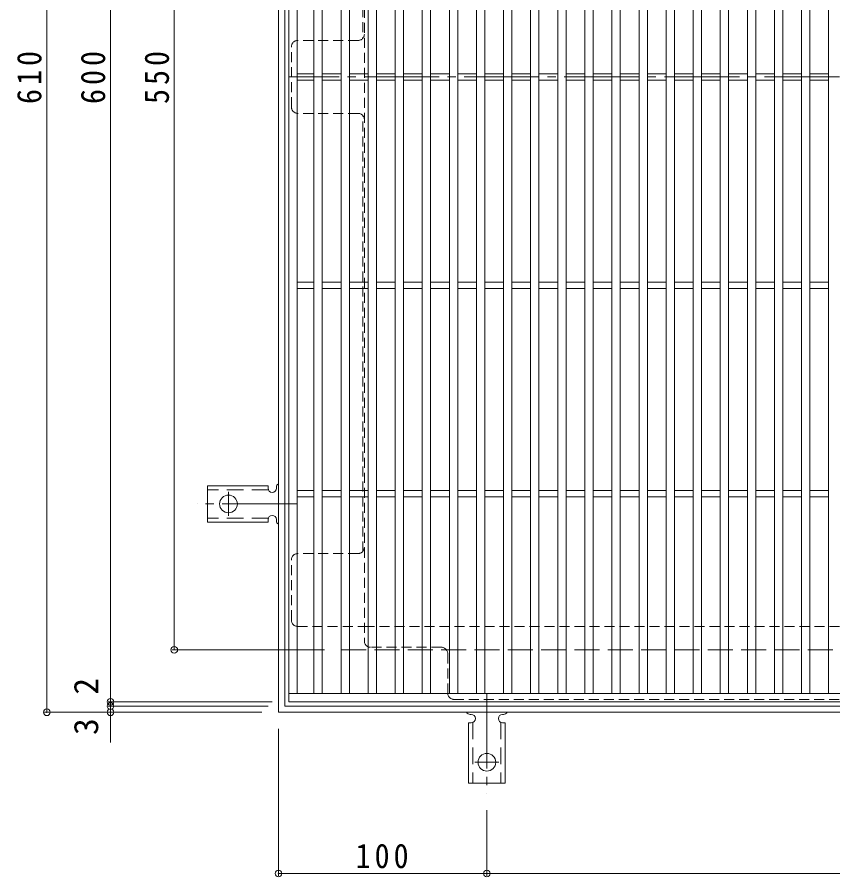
# Model space of a CAD drawing. Units: millimetres at full size, sheet at 1:4; some dimension numbers follow another scale. Extents: x -925 to 1101, y -781 to 775.
# Drawn here: x -925.1 to -533.7, y -40.8 to 371.8 of the extents above; entities that cross this region are included whole.
import ezdxf
from ezdxf.enums import TextEntityAlignment as Align

# ---------------------------------------------------------------- set-up
doc = ezdxf.new("R2010")
doc.units = ezdxf.units.MM
doc.header["$LTSCALE"] = 4
doc.header["$PDMODE"] = 32
doc.header["$PDSIZE"] = 3.2
for name, pattern in [('CHAIN2', [12, 9, -1, 1, -1]), ('DASHED1', [1.8, 1.2, -0.6]), ('DASHED2', [3, 2, -1]), ('DASHED3', [4, 3, -1])]:
    doc.linetypes.add(name, pattern=pattern)
for name, color, linetype, lineweight in [('A-1_躯体', 2, 'Continuous', 9), ('A-2_仕上', 3, 'Continuous', 9), ('A-4_その他', 7, 'Continuous', 9), ('A-7_ハッチ', 2, 'Continuous', 9), ('A-A_ﾊｯﾁ-ﾜｸ', 3, 'Continuous', 9)]:
    doc.layers.add(name, color=color, linetype=linetype, lineweight=lineweight)
doc.styles.add('ＭＳ ゴシック', font='')
doc.styles.get('ＭＳ ゴシック').set_extended_font_data('MS Gothic')

msp = doc.modelspace()

# ---------------------------------------------------------------- linework, layer by layer
at = {"layer": 'A-1_躯体'}
for p, q in [((-799.713, 38.162), (-799.713, 648.162)), ((-796.713, 41.162), (-796.713, 645.162)), ((-189.713, 38.162), (-799.713, 38.162)), ((-192.713, 41.162), (-796.713, 41.162))]:
    msp.add_line(p, q, dxfattribs=at)
at = {"layer": 'A-1_躯体', "linetype": 'DASHED3'}
for q in [(-769.713, 618.161), (-219.713, 68.162)]:
    msp.add_line((-769.713, 68.162), q, dxfattribs=at)
at = {"layer": 'A-2_仕上'}
for p, q in [((-794.713, 43.162), (-794.713, 643.162)), ((-790.713, 47.162), (-790.713, 639.161)), ((-782.713, 47.162), (-782.713, 639.161)), ((-778.713, 47.162), (-778.713, 639.161)), ((-769.713, 47.162), (-769.713, 639.161)), ((-765.713, 47.162), (-765.713, 639.161)), ((-756.713, 47.162), (-756.713, 639.161)), ((-752.713, 639.161), (-752.713, 47.162)), ((-743.713, 639.161), (-743.713, 47.162)), ((-739.713, 639.161), (-739.713, 47.162)), ((-730.713, 639.161), (-730.713, 47.162)), ((-726.713, 639.161), (-726.713, 47.162)), ((-717.713, 47.162), (-717.713, 639.161)), ((-713.713, 47.162), (-713.713, 639.161)), ((-704.713, 47.162), (-704.713, 639.161)), ((-700.713, 47.162), (-700.713, 639.161)), ((-691.713, 47.162), (-691.713, 639.161)), ((-687.714, 47.162), (-687.714, 639.161)), ((-678.713, 47.162), (-678.713, 639.161)), ((-674.713, 47.162), (-674.713, 639.161)), ((-665.713, 47.162), (-665.713, 639.161)), ((-661.713, 47.162), (-661.713, 639.161)), ((-652.713, 47.162), (-652.713, 639.161)), ((-648.713, 47.162), (-648.713, 639.161)), ((-639.713, 47.162), (-639.713, 639.161)), ((-635.713, 47.162), (-635.713, 639.161)), ((-626.713, 47.162), (-626.713, 639.161)), ((-622.713, 47.162), (-622.713, 639.161)), ((-613.713, 47.162), (-613.713, 639.161)), ((-609.713, 47.162), (-609.713, 639.161)), ((-600.713, 47.162), (-600.713, 639.161)), ((-596.713, 47.162), (-596.713, 639.161)), ((-587.713, 47.162), (-587.713, 639.161)), ((-583.713, 47.162), (-583.713, 639.161)), ((-574.713, 47.162), (-574.713, 639.161)), ((-570.713, 47.162), (-570.713, 639.161)), ((-561.713, 47.162), (-561.713, 639.161)), ((-557.713, 47.162), (-557.713, 639.161)), ((-548.713, 47.162), (-548.713, 639.161)), ((-544.713, 47.162), (-544.713, 639.161)), ((-535.713, 47.162), (-535.713, 639.161)), ((-790.714, 344.662), (-782.714, 344.662)), ((-778.714, 344.662), (-769.713, 344.662)), ((-765.713, 344.662), (-756.713, 344.662)), ((-752.714, 344.662), (-743.713, 344.662)), ((-739.713, 344.662), (-730.713, 344.662)), ((-726.714, 344.662), (-717.713, 344.662)), ((-713.713, 344.662), (-704.713, 344.662)), ((-700.714, 344.662), (-691.713, 344.662)), ((-687.714, 344.662), (-678.713, 344.662)), ((-674.713, 344.662), (-665.713, 344.662)), ((-661.714, 344.662), (-652.713, 344.662)), ((-648.713, 344.662), (-639.713, 344.662)), ((-635.714, 344.662), (-626.713, 344.662)), ((-622.713, 344.662), (-613.713, 344.662)), ((-609.714, 344.662), (-600.713, 344.662)), ((-596.713, 344.662), (-587.713, 344.662)), ((-583.713, 344.662), (-574.713, 344.662)), ((-570.713, 344.662), (-561.713, 344.662)), ((-557.713, 344.662), (-548.713, 344.662)), ((-544.714, 344.662), (-535.713, 344.662)), ((-790.714, 341.662), (-782.714, 341.662)), ((-778.714, 341.662), (-769.713, 341.662)), ((-765.713, 341.662), (-756.713, 341.662)), ((-752.714, 341.662), (-743.713, 341.662)), ((-739.713, 341.662), (-730.713, 341.662)), ((-726.714, 341.662), (-717.713, 341.662)), ((-713.713, 341.662), (-704.713, 341.662)), ((-700.714, 341.662), (-691.713, 341.662)), ((-687.714, 341.662), (-678.713, 341.662)), ((-674.713, 341.662), (-665.713, 341.662)), ((-661.714, 341.662), (-652.713, 341.662)), ((-648.713, 341.662), (-639.713, 341.662)), ((-635.714, 341.662), (-626.713, 341.662)), ((-622.713, 341.662), (-613.713, 341.662)), ((-609.714, 341.662), (-600.713, 341.662)), ((-596.713, 341.662), (-587.713, 341.662)), ((-583.713, 341.662), (-574.713, 341.662)), ((-570.713, 341.662), (-561.713, 341.662)), ((-557.713, 341.662), (-548.713, 341.662)), ((-544.714, 341.662), (-535.713, 341.662)), ((-790.714, 244.662), (-782.714, 244.662)), ((-778.714, 244.662), (-769.713, 244.662)), ((-765.713, 244.662), (-756.713, 244.662)), ((-752.714, 244.662), (-743.713, 244.662)), ((-739.713, 244.662), (-730.713, 244.662)), ((-726.714, 244.662), (-717.713, 244.662)), ((-713.713, 244.662), (-704.713, 244.662)), ((-700.714, 244.662), (-691.713, 244.662)), ((-687.714, 244.662), (-678.713, 244.662)), ((-674.713, 244.662), (-665.713, 244.662)), ((-661.714, 244.662), (-652.713, 244.662)), ((-648.713, 244.662), (-639.713, 244.662)), ((-635.714, 244.662), (-626.713, 244.662)), ((-622.713, 244.662), (-613.713, 244.662)), ((-609.714, 244.662), (-600.713, 244.662)), ((-596.713, 244.662), (-587.713, 244.662)), ((-583.713, 244.662), (-574.713, 244.662)), ((-570.713, 244.662), (-561.713, 244.662)), ((-557.713, 244.662), (-548.713, 244.662)), ((-544.714, 244.662), (-535.713, 244.662)), ((-790.714, 241.662), (-782.714, 241.662)), ((-778.714, 241.662), (-769.713, 241.662)), ((-765.713, 241.662), (-756.713, 241.662)), ((-752.714, 241.662), (-743.713, 241.662)), ((-739.713, 241.662), (-730.713, 241.662)), ((-726.714, 241.662), (-717.713, 241.662)), ((-713.713, 241.662), (-704.713, 241.662)), ((-700.714, 241.662), (-691.713, 241.662)), ((-687.714, 241.662), (-678.713, 241.662)), ((-674.713, 241.662), (-665.713, 241.662)), ((-661.714, 241.662), (-652.713, 241.662)), ((-648.713, 241.662), (-639.713, 241.662)), ((-635.714, 241.662), (-626.713, 241.662)), ((-622.713, 241.662), (-613.713, 241.662)), ((-609.714, 241.662), (-600.713, 241.662)), ((-596.713, 241.662), (-587.713, 241.662)), ((-583.713, 241.662), (-574.713, 241.662)), ((-570.713, 241.662), (-561.713, 241.662)), ((-557.713, 241.662), (-548.713, 241.662)), ((-544.714, 241.662), (-535.713, 241.662)), ((-790.714, 144.662), (-782.714, 144.662)), ((-778.714, 144.662), (-769.713, 144.662)), ((-765.713, 144.662), (-756.713, 144.662)), ((-752.714, 144.662), (-743.713, 144.662)), ((-739.713, 144.662), (-730.713, 144.662)), ((-726.714, 144.662), (-717.713, 144.662)), ((-713.713, 144.662), (-704.713, 144.662)), ((-700.714, 144.662), (-691.713, 144.662)), ((-687.714, 144.662), (-678.713, 144.662)), ((-674.713, 144.662), (-665.713, 144.662)), ((-661.714, 144.662), (-652.713, 144.662)), ((-648.713, 144.662), (-639.713, 144.662)), ((-635.714, 144.662), (-626.713, 144.662)), ((-622.713, 144.662), (-613.713, 144.662)), ((-609.714, 144.662), (-600.713, 144.662)), ((-596.713, 144.662), (-587.713, 144.662)), ((-583.713, 144.662), (-574.713, 144.662)), ((-570.713, 144.662), (-561.713, 144.662)), ((-557.713, 144.662), (-548.713, 144.662)), ((-544.714, 144.662), (-535.713, 144.662)), ((-790.714, 141.662), (-782.714, 141.662)), ((-778.714, 141.662), (-769.713, 141.662)), ((-765.713, 141.662), (-756.713, 141.662)), ((-752.714, 141.662), (-743.713, 141.662)), ((-739.713, 141.662), (-730.713, 141.662)), ((-726.714, 141.662), (-717.713, 141.662)), ((-713.713, 141.662), (-704.713, 141.662)), ((-700.714, 141.662), (-691.713, 141.662)), ((-687.714, 141.662), (-678.713, 141.662)), ((-674.713, 141.662), (-665.713, 141.662)), ((-661.714, 141.662), (-652.713, 141.662)), ((-648.713, 141.662), (-639.713, 141.662)), ((-635.714, 141.662), (-626.713, 141.662)), ((-622.713, 141.662), (-613.713, 141.662)), ((-609.714, 141.662), (-600.713, 141.662)), ((-596.713, 141.662), (-587.713, 141.662)), ((-583.713, 141.662), (-574.713, 141.662)), ((-570.713, 141.662), (-561.713, 141.662)), ((-557.713, 141.662), (-548.713, 141.662)), ((-544.714, 141.662), (-535.713, 141.662)), ((-367.714, 47.162), (-794.713, 47.162))]:
    msp.add_line(p, q, dxfattribs=at)
msp.add_lwpolyline([(-794.713, 643.162), (-194.713, 643.162), (-194.713, 43.162), (-794.713, 43.162)], dxfattribs=at)
at = {"layer": 'A-4_その他'}
for p, q in [((-910.923, 648.162), (-910.923, 38.162)), ((-880.318, 43.162), (-880.318, 643.162)), ((-849.713, 68.162), (-849.713, 618.161)), ((-850.913, 68.162), (-777.713, 68.162)), ((-881.518, 43.162), (-802.713, 43.162)), ((-880.318, 41.162), (-880.318, 43.162)), ((-912.123, 38.162), (-807.713, 38.162)), ((-881.518, 41.162), (-804.713, 41.162)), ((-880.318, 23.647), (-880.318, 41.162)), ((-799.713, -40.415), (-799.713, 30.162)), ((-699.712, -40.415), (-699.712, -8.838)), ((-799.713, -39.215), (-699.712, -39.215)), ((-699.712, -39.215), (-289.713, -39.215))]:
    msp.add_line(p, q, dxfattribs=at)
for p in [(-849.713, 68.162), (-880.318, 43.162), (-880.318, 41.162), (-910.923, 38.162), (-880.318, 38.162), (-799.713, -39.215), (-699.712, -39.215)]:
    msp.add_point(p, dxfattribs=at)
at = {"layer": 'A-7_ハッチ', "linetype": 'DASHED1'}
for p, q in [((-758.513, 613.966), (-758.513, 72.359)), ((-759.313, 571.004), (-759.313, 361.623)), ((-761.513, 360.663), (-790.516, 360.663)), ((-793.516, 328.662), (-793.516, 357.663)), ((-761.513, 325.662), (-790.516, 325.662)), ((-759.313, 115.32), (-759.313, 324.701)), ((-761.513, 114.36), (-790.516, 114.36)), ((-793.516, 82.359), (-793.516, 111.36)), ((-790.516, 79.359), (-758.513, 79.359)), ((-758.513, 79.359), (-335.517, 79.359)), ((-721.512, 69.359), (-755.513, 69.359)), ((-718.512, 66.359), (-718.512, 47.359)), ((-715.512, 44.359), (-370.517, 44.359))]:
    msp.add_line(p, q, dxfattribs=at)
at = {"layer": 'A-7_ハッチ', "linetype": 'CHAIN2'}
msp.add_line((-194.556, 343.162), (-794.438, 343.162), dxfattribs=at)
at = {"layer": 'A-7_ハッチ', "linetype": 'DASHED1'}
for centre, start, end in [((-761.513, 363.663), 270, 0), ((-790.516, 357.663), 90, 180), ((-790.516, 328.662), 180, 270), ((-761.513, 322.662), 0, 90), ((-761.513, 117.36), 270, 0), ((-790.516, 111.36), 90, 180), ((-790.516, 82.359), 180, 270), ((-755.513, 72.359), 180, 270), ((-721.512, 66.359), 0, 90), ((-715.512, 47.359), 180, 270)]:
    msp.add_arc(centre, 3, start, end, dxfattribs=at)
at = {"layer": 'A-A_ﾊｯﾁ-ﾜｸ'}
for p, q in [((-804.713, 146.913), (-833.713, 146.913)), ((-833.713, 129.413), (-833.713, 146.913)), ((-804.713, 146.913), (-804.713, 145.663)), ((-800.713, 146.163), (-800.713, 145.663)), ((-804.713, 129.413), (-833.713, 129.413)), ((-804.713, 129.413), (-804.713, 130.663)), ((-800.713, 130.667), (-800.713, 130.154)), ((-707.208, 37.162), (-707.721, 37.162)), ((-691.713, 37.162), (-692.212, 37.162)), ((-708.462, 33.162), (-707.212, 33.162)), ((-708.462, 33.162), (-708.462, 4.162)), ((-690.962, 33.162), (-692.212, 33.162)), ((-690.962, 33.162), (-690.962, 4.162)), ((-708.462, 4.162), (-690.962, 4.162))]:
    msp.add_line(p, q, dxfattribs=at)
at = {"layer": 'A-A_ﾊｯﾁ-ﾜｸ', "linetype": 'DASHED2'}
for p, q in [((-804.567, 144.913), (-833.713, 144.913)), ((-804.567, 131.413), (-833.713, 131.413)), ((-706.462, 33.308), (-706.462, 4.162)), ((-692.962, 33.308), (-692.962, 4.162))]:
    msp.add_line(p, q, dxfattribs=at)
at = {"layer": 'A-A_ﾊｯﾁ-ﾜｸ', "color": 7, "linetype": 'CHAIN2'}
for p, q in [((-823.713, 143.939), (-823.713, 132.387)), ((-790.712, 138.163), (-838.713, 138.163)), ((-699.712, 47.163), (-699.712, -0.838)), ((-693.936, 14.162), (-705.488, 14.162))]:
    msp.add_line(p, q, dxfattribs=at)
at = {"layer": 'A-A_ﾊｯﾁ-ﾜｸ'}
for centre in [(-823.713, 138.163), (-699.712, 14.162)]:
    msp.add_circle(centre, 4.25, dxfattribs=at)
for centre, start, end in [((-802.713, 145.663), 180, 0), ((-798.713, 146.163), 119.99951, 179.72403), ((-802.713, 130.663), 0.13329, 180), ((-798.713, 130.163), 180.24162, 240.00072), ((-707.713, 39.162), 209.99928, 269.75838), ((-707.212, 35.162), 270, 89.86671), ((-692.212, 35.162), 90, 270), ((-691.713, 39.162), 270.27597, 330.00049)]:
    msp.add_arc(centre, 2, start, end, dxfattribs=at)

# ---------------------------------------------------------------- texts
at = {"layer": 'A-4_その他', "color": 2, "style": 'ＭＳ ゴシック'}
for s, p in [('2', (-882.718, 46.64)), ('3', (-882.718, 27.298))]:
    msp.add_text(s, height=11.73, rotation=90, dxfattribs=at).set_placement(p, align=Align.BOTTOM_LEFT)
at = {"layer": 'A-4_その他', "color": 2, "char_height": 11.73, "attachment_point": 7, "rotation": 90, "style": 'ＭＳ ゴシック'}
for s, insert in [('\\T1.27;\\W0.9;610', (-913.323, 330.162)), ('\\T1.27;\\W0.9;600', (-882.718, 330.162)), ('\\T1.27;\\W0.9;550', (-852.113, 330.162))]:
    msp.add_mtext(s, dxfattribs=dict(at, insert=insert))
at = {"layer": 'A-4_その他', "color": 2, "insert": (-762.713, -36.815), "char_height": 11.73, "attachment_point": 7, "style": 'ＭＳ ゴシック'}
msp.add_mtext('\\T1.27;\\W0.9;100', dxfattribs=at)

doc.saveas('drawing.dxf')
